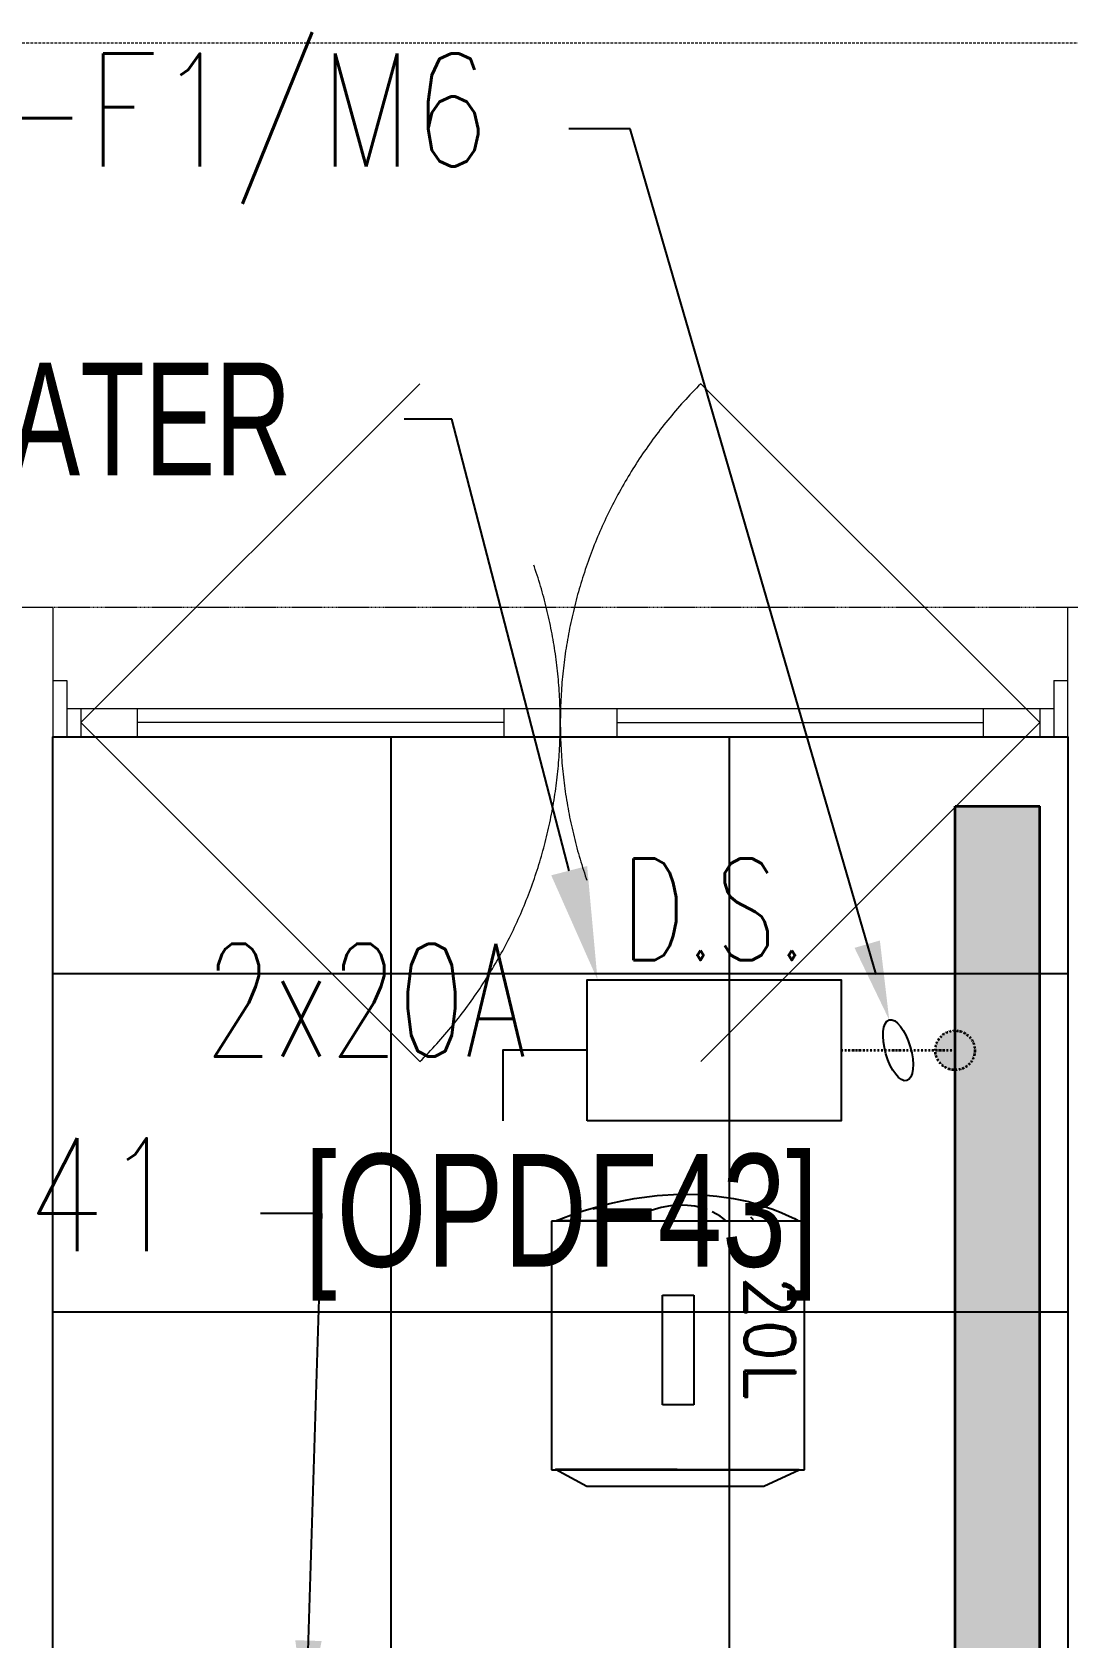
# Model space of a CAD drawing. Extents: x -178977 to 231842, y -29287 to 19916.
# Drawn here: x 43539 to 45376, y 7012 to 9860 of the extents above; entities that cross this region are included whole.
import ezdxf
from ezdxf import colors
from ezdxf.entities.mleader import LeaderData, LeaderLine
from ezdxf.enums import TextEntityAlignment as Align
from ezdxf.math import Vec2, Vec3

# ---------------------------------------------------------------- set-up
doc = ezdxf.new("R2010")
doc.units = 0
doc.header["$LTSCALE"] = 0.25
for name, pattern in [('01-First Floor-FUR$0$DASHED', [19.05, 12.7, -6.35]), ('01-First Floor-FUR$0$HIDDEN', [9.525, 6.35, -3.175]), ('DASHDOT', [25.4, 12.7, -6.35, 0, -6.35])]:
    doc.linetypes.add(name, pattern=pattern)
for name, color, linetype, lineweight in [('01-First Floor-FUR$0$72_EGR_BASE_TEXT', 252, 'Continuous', 5), ('01-First Floor-FUR$0$Aluminum', 251, 'Continuous', 5), ('01-First Floor-FUR$0$Proj', 251, 'Continuous', 5), ('01-First Floor-FUR$0$Walls', 251, 'Continuous', 5), ('E-LITE-CIRC', 6, 'Continuous', 25), ('E-LITE-CLNG-CNDT', 6, 'DASHDOT', 35), ('E-POWR-CIRC-NUMB', 6, 'Continuous', 25), ('E-POWR-CLNG-CNDT', 6, 'DASHDOT', 35), ('E-POWR-CTRL-NUMB', 6, 'Continuous', 25), ('E-POWR-TEXT', 6, 'Continuous', 25), ('T-CABL-TRAY', 60, 'Continuous', 35)]:
    doc.layers.add(name, color=color, linetype=linetype, lineweight=lineweight)
for name, color, linetype in [('01-First Floor-FUR$0$FALSE CEILING', 251, 'Continuous'), ('CARTOUCHE', 254, 'Continuous'), ('E-POWR-IDEN', 101, 'Continuous'), ('e-powr-swch @ 100', 191, 'Continuous'), ('PW-ACCESSORIES', 253, 'Continuous')]:
    doc.layers.add(name, color=color, linetype=linetype)
doc.styles.add('01-First Floor-FUR$0$X3G_ENTITY_9F38', font='swisscl.ttf', dxfattribs={"height": 0.2})
doc.styles.add('DC_Elc_Romans', font='elc_romans.shx', dxfattribs={"width": 0.7})
doc.styles.add('DC_SIMPLEX', font='SIMPLEX.shx', dxfattribs={"width": 0.7})
doc.styles.add('ROMAND', font='romand.shx')

# ---------------------------------------------------------------- blocks, each defined once
blk = doc.blocks.new('01-First Floor-FUR')
at = {"layer": '01-First Floor-FUR$0$Aluminum', "linetype": '01-First Floor-FUR$0$DASHED', "ltscale": 300}
for p, q in [((43626, 8635), (44227, 9236)), ((45326, 8635), (44725, 9236)), ((43626, 8635), (44227, 8034)), ((45326, 8635), (44725, 8034))]:
    blk.add_line(p, q, dxfattribs=at)
at = {"layer": '01-First Floor-FUR$0$Aluminum'}
for p, q in [((43576, 8710), (43601, 8710)), ((43601, 8710), (43601, 8610)), ((45351, 8710), (45351, 8610)), ((45351, 8710), (45376, 8710)), ((43601, 8660), (45351, 8660)), ((43626, 8660), (43626, 8610)), ((43726, 8660), (43726, 8610)), ((44376, 8660), (44376, 8610)), ((44476, 8660), (44476, 8610)), ((44576, 8660), (44576, 8610)), ((45226, 8660), (45226, 8610)), ((45326, 8660), (45326, 8610)), ((44376, 8635), (43726, 8635)), ((44576, 8635), (45226, 8635)), ((45376, 8610), (43576, 8610))]:
    blk.add_line(p, q, dxfattribs=at)
at = {"layer": '01-First Floor-FUR$0$Aluminum', "linetype": '01-First Floor-FUR$0$DASHED', "ltscale": 300}
for centre, start, end in [((43626, 8635), 315, 45), ((45326, 8635), 135, 225)]:
    blk.add_arc(centre, 850, start, end, dxfattribs=at)
at = {"layer": '01-First Floor-FUR$0$FALSE CEILING', "linetype": 'Continuous'}
for p, q in [((44176, -210), (44176, 8610)), ((44776, -210), (44776, 8610)), ((43576, 8190), (45376, 8190)), ((43576, 7590), (45376, 7590))]:
    blk.add_line(p, q, dxfattribs=at)
at = {"layer": '01-First Floor-FUR$0$FALSE CEILING'}
blk.add_lwpolyline([(45376, -210), (43576, -210), (43576, 8610), (45376, 8610)], close=True, dxfattribs=at)
at = {"layer": '01-First Floor-FUR$0$Proj', "linetype": '01-First Floor-FUR$0$HIDDEN'}
blk.add_line((43576, 8840), (45376, 8840), dxfattribs=at)
at = {"layer": '01-First Floor-FUR$0$Proj', "linetype": '01-First Floor-FUR$0$HIDDEN', "ltscale": 3}
blk.add_lwpolyline([(48606, 9840), (-2814, 9840), (-2814, -14060), (48606, -14060)], dxfattribs=at)
blk.add_lwpolyline([(48606, 9840), (-2814, 9840), (-2814, -14060), (48606, -14060)], dxfattribs=at)
at = {"layer": '01-First Floor-FUR$0$Walls'}
for p, q in [((41968, 8840), (43576, 8840)), ((43576, 8840), (43576, 6615)), ((45376, 6635), (45376, 8840)), ((45376, 8840), (48525.5, 8840))]:
    blk.add_line(p, q, dxfattribs=at)
at = {"layer": '01-First Floor-FUR$0$72_EGR_BASE_TEXT', "insert": (44477.9, 7870.3, 0), "char_height": 200, "attachment_point": 2, "style": '01-First Floor-FUR$0$X3G_ENTITY_9F38'}
blk.add_mtext('[OPDF43]', dxfattribs=at)
blk = doc.blocks.new('*U47')
blk.add_lwpolyline([(-2.25, -2.5), (-2.25, 0), (2.25, 0), (2.25, -2.5)], close=True)
blk.add_lwpolyline([(-2.25, -1.25), (-3.75, -1.25), (-3.75, -2.5)])
at = {"layer": 'E-POWR-CIRC-NUMB', "style": 'DC_SIMPLEX', "width": 0.7, "flags": 8}
blk.add_attdef('CIRCUIT', (4.233, 3.688), '', height=2, rotation=360, dxfattribs=at)
at = {"layer": 'E-POWR-CTRL-NUMB', "style": 'DC_SIMPLEX', "width": 0.7, "flags": 8}
blk.add_attdef('AMPER', text='', height=2, rotation=360, dxfattribs=at).set_placement((4.233, 1.25), align=Align.MIDDLE_LEFT)
at = {"layer": 'E-POWR-IDEN', "style": 'DC_SIMPLEX', "width": 0.7, "flags": 8}
blk.add_attdef('TYPE', text='', height=1.8, rotation=180, dxfattribs=at).set_placement((0, -1.25), align=Align.MIDDLE_CENTER)
blk = doc.blocks.new('ARR0W')
at = {"color": 45}
blk.add_ellipse((0, 0), major_axis=(0.4, 0), ratio=0.4, dxfattribs=at)
at = {"color": 45, "ltscale": 0.5}
blk.add_solid([(-1.4, 0.167), (-0.4, 0), (-1.4, -0.167)], dxfattribs=at)
blk = doc.blocks.new('*U225')
at = {"lineweight": 0}
h = blk.add_hatch(dxfattribs=at)
h.set_pattern_fill('HEX', color=253, scale=8, angle=180, style=0)
h.set_pattern_definition([(180, (-15489.8, -2e-10), (6e-13, -43.99409), [25.4, -50.8]), (300, (-15489.8, -2e-10), (38.1, 21.99705), [25.4, -50.8]), (240, (-15515.2, -2e-10), (38.1, -21.99705), [25.4, -50.8])])
h.paths.add_polyline_path([(-9472.1, 150), (-9472.1, 0), (0, 0), (0, 150)])
at = {"color": 0}
for p, q in [((0, 150), (-9472.1, 150)), ((-9472.1, 0), (-9472.1, 150)), ((0, 0), (-9472.1, 0))]:
    blk.add_line(p, q, dxfattribs=at)
blk = doc.blocks.new('EWHTOP VIEW80')
for p, q in [((46586.3, -910709.6), (46589.9, -910703.7)), ((46589.9, -910703.7), (46590.9, -910701.9)), ((47031.9, -910691.6), (46590.9, -910691.6)), ((46590.9, -910691.6), (46590.9, -911140.2)), ((46590.9, -910701.9), (46590.9, -910860.4)), ((47031.9, -910701), (47030.5, -911133.5)), ((47031.9, -911140.2), (47031.9, -910691.6)), ((47060.6, -910763.9), (47031.9, -910701)), ((46569.3, -910748.2), (46576, -910732)), ((46576, -910732), (46581.9, -910719)), ((46581.9, -910719), (46586.3, -910709.6)), ((46563, -910768.4), (46569.3, -910748.2)), ((46563.9, -910760.3), (46563.9, -910762.6)), ((46563.9, -910762.6), (46563.9, -910767.9)), ((46550.9, -910817.8), (46556.2, -910791.3)), ((46556.2, -910791.3), (46563, -910768.4)), ((46563.9, -910767.9), (46564.3, -910775.6)), ((46564.3, -910775.6), (46565.7, -910783.2)), ((46565.7, -910783.2), (46568.4, -910789.5)), ((46568.4, -910789.5), (46570.2, -910791.3)), ((46570.2, -910791.3), (46572.9, -910792.2)), ((46575.6, -910792.2), (46579.2, -910790.8)), ((46583.2, -910787.7), (46587.7, -910782.8)), ((47060.6, -911077.8), (47060.6, -910763.9)), ((46546.4, -910847), (46550.9, -910817.8)), ((46572.9, -910792.2), (46575.6, -910792.2)), ((46543.7, -910879.8), (46546.4, -910847)), ((46578.3, -910847.9), (46574.2, -910855.5)), ((46581.9, -910841.6), (46578.3, -910847.9)), ((46585.5, -910836.6), (46581.9, -910841.6)), ((46588.2, -910833.1), (46585.5, -910836.6)), ((46590.9, -910830.4), (46588.2, -910833.1)), ((46567, -910874.8), (46564.3, -910886.1)), ((46570.6, -910864.5), (46567, -910874.8)), ((46590.9, -910860.4), (46589.5, -911131.3)), ((46543.2, -910914.8), (46543.7, -910879.8)), ((46563, -910899.1), (46562.5, -910913.5)), ((46564.3, -910886.1), (46563, -910899.1)), ((46722, -910943.5), (46722, -910888.3)), ((46722, -910888.3), (46916.4, -910888.3)), ((46916.4, -910888.3), (46916.4, -910943.5)), ((46545.5, -910953), (46543.2, -910914.8)), ((46562.5, -910913.5), (46563.9, -910929.2)), ((46563.9, -910929.2), (46566.6, -910945.8)), ((46550.9, -910993.8), (46545.5, -910953)), ((46566.6, -910945.8), (46572, -910963.7)), ((46916.4, -910943.5), (46722, -910943.5)), ((46572, -910963.7), (46579.2, -910983.1)), ((46579.2, -910983.1), (46589.5, -911004.2)), ((46554.5, -911014.9), (46550.9, -910993.8)), ((46559.4, -911036.9), (46554.5, -911014.9)), ((46565.2, -911059.4), (46559.4, -911036.9)), ((46572.4, -911047.3), (46569.3, -911050.9)), ((46576.9, -911045.9), (46572.4, -911047.3)), ((46581.9, -911046.4), (46576.9, -911045.9)), ((46586.3, -911047.3), (46581.9, -911046.4)), ((46590.9, -911048.6), (46586.3, -911047.3)), ((46572, -911082.7), (46565.2, -911059.4)), ((46569.3, -911050.9), (46568.4, -911057.2)), ((46568.4, -911057.2), (46568.4, -911061.6)), ((46568.4, -911061.6), (46569.7, -911067)), ((46580.1, -911106.6), (46572, -911082.7)), ((47030.5, -911133.5), (47060.6, -911077.8)), ((46589.5, -911131.3), (46580.1, -911106.6)), ((46589.5, -911131.3), (46589.5, -911131.3)), ((47030.5, -911133.5), (47030.5, -911133.5)), ((46590.9, -911140.2), (47031.9, -911140.2))]:
    blk.add_line(p, q)
at = {"layer": 'CARTOUCHE', "insert": (46624.8, -910753.2), "char_height": 90, "attachment_point": 4, "style": 'ROMAND'}
blk.add_mtext(' 20L', dxfattribs=at)

msp = doc.modelspace()

# ---------------------------------------------------------------- hatches: boundary and pattern name
at = {"layer": 'E-POWR-CLNG-CNDT'}
h = msp.add_hatch(color=256, dxfattribs=at)
h.dxf.hatch_style = 1
h.paths.add_polyline_path([(45141, 8053.9, 1), (45211, 8053.9, 1)])

# ---------------------------------------------------------------- linework, layer by layer
at = {"layer": 'E-POWR-CLNG-CNDT', "elevation": 14.8}
msp.add_lwpolyline([(44973.8, 8053.9), (45176, 8053.9)], dxfattribs=at)
at = {"layer": 'E-POWR-CLNG-CNDT'}
msp.add_circle((45176, 8053.9, 14.8), 35, dxfattribs=at)

# ---------------------------------------------------------------- block references
at = {"layer": 'E-LITE-CLNG-CNDT'}
msp.add_blockref('01-First Floor-FUR', (0, 0), dxfattribs=at)
at = {"layer": 'e-powr-swch @ 100'}
ref = msp.add_blockref('*U47', (44748.8, 8178.9, 14.8), dxfattribs=dict(at, xscale=100, yscale=100, zscale=100))
ref.add_attrib('TYPE', 'D.S.', dxfattribs={"layer": 'E-POWR-IDEN', "height": 180, "rotation": 360, "style": 'DC_SIMPLEX', "width": 0.7, "flags": 8}).set_placement((44748.8, 8303.9, 14.8), align=Align.MIDDLE_CENTER)
ref.add_attrib('AMPER', '2x20A', dxfattribs={"layer": 'E-POWR-CTRL-NUMB', "height": 200, "rotation": 360, "style": 'DC_SIMPLEX', "width": 0.7, "flags": 8}).set_placement((43845.6, 8142.9, 14.8), align=Align.MIDDLE_LEFT)
at = {"layer": 'PW-ACCESSORIES', "linetype": 'Continuous', "rotation": 270}
msp.add_blockref('EWHTOP VIEW80', (955600.8, 54341.7, 14.8), dxfattribs=at)
at = {"layer": 'T-CABL-TRAY', "linetype": 'Continuous', "rotation": 270}
msp.add_blockref('*U225', (45176, -985), dxfattribs=at)

# ---------------------------------------------------------------- leaders
at = {"layer": 'E-LITE-CIRC'}
ml = msp.add_multileader_mtext('Standard', dxfattribs=at)
ml.set_content('{\\Fdc_el_romans|c0;\\W0.8;TO\\Fromans|c0; \\Fsimplex|c0;PP-F1/M6}', color=256, style='DC_SIMPLEX')
ml.set_leader_properties()
ml.set_arrow_properties(name='ARR0W')
ml.build(insert=Vec2(0, 0))
ml.multileader.update_dxf_attribs({"dogleg_length": 200, "arrow_head_size": 140, "scale": 100})
ctx = ml.context
ctx.base_point, ctx.scale, ctx.char_height, ctx.arrow_head_size, ctx.landing_gap_size, ctx.plane_origin, ctx.plane_x_axis, ctx.plane_y_axis = Vec3(42519.8, 9688.2), 100, 200, 140, 140, Vec3(53352.9, 17770.3), Vec3(1, -0.000001, 0), Vec3(0.000001, 1, 0)
ctx.text_align_type = 2
notes = []
notes.append((ctx, [(1, (1, 1, 0), (44600, 9688.2), (-1, 0.000001, 0), 108.8, [(0, [(45074.9, 8053.9)], 0, [])])]))
ctx.mtext.insert, ctx.mtext.text_direction, ctx.mtext.rotation, ctx.mtext.alignment, ctx.mtext.flow_direction = Vec3(44351.2, 9821.5), Vec3(1, -0.000001, 0), 6.283185, 3, 5
ml = msp.add_multileader_mtext('Standard', dxfattribs=at)
ml.set_content('{\\Fdc_el_romans|c0;\\W0.8;TO\\Fromans|c0; \\Fsimplex|c0;PP-\\Fdc_el_romans|c0;F1\\Fsimplex|c0;/M41}', color=256, style='DC_SIMPLEX')
ml.set_leader_properties()
ml.set_arrow_properties(name='ARR0W')
ml.build(insert=Vec2(0, 0))
ml.multileader.update_dxf_attribs({"dogleg_length": 200, "arrow_head_size": 140, "scale": 100})
ctx = ml.context
ctx.base_point, ctx.scale, ctx.char_height, ctx.arrow_head_size, ctx.landing_gap_size, ctx.plane_origin, ctx.plane_x_axis, ctx.plane_y_axis = Vec3(41881.3, 7764.6, 0), 100, 200, 140, 140, Vec3(56367, 455.7, 0), Vec3(1, 0.000001, 0), Vec3(-0.000001, 1, 0)
ctx.text_align_type = 2
notes.append((ctx, [(1, (1, 1, 0), (44053, 7764.6, 0), (-1, -0.000001, 0), 108.8, [(0, [(44023.3, 6811.1, 0)], 0, [])])]))
ctx.mtext.insert, ctx.mtext.text_direction, ctx.mtext.rotation, ctx.mtext.alignment, ctx.mtext.flow_direction = Vec3(43804.2, 7897.9, 0), Vec3(1, 0.000001, 0), 0.000001, 3, 5
at = {"layer": 'E-POWR-TEXT'}
ml = msp.add_multileader_mtext('Standard', dxfattribs=at)
ml.set_content('FOR WATER HEATER ', color=256, style='DC_Elc_Romans')
ml.set_leader_properties(color=45)
ml.build(insert=Vec2(0, 0))
ml.multileader.update_dxf_attribs({"dogleg_length": 2, "arrow_head_size": 200, "scale": 100})
ctx = ml.context
ctx.base_point, ctx.scale, ctx.char_height, ctx.arrow_head_size, ctx.landing_gap_size, ctx.plane_origin = Vec3(41685.7, 9173.4, 14.8), 100, 200, 200, 200, Vec3(42563.7, 7101.7, 14.8)
ctx.text_align_type = 2
notes.append((ctx, [(1, (1, 1, 0), (44283.8, 9173.4, 14.8), (-1, 0), 84.7, [(0, [(44542, 8178.9, 14.8)], 0, [])])]))
ctx.mtext.insert, ctx.mtext.alignment, ctx.mtext.flow_direction = Vec3(43999.1, 9273.4, 14.8), 3, 5
for ctx, leaders in notes:
    for number, flags, end, landing, length, lines in leaders:
        leader = LeaderData()
        leader.index, (leader.has_last_leader_line, leader.has_dogleg_vector, leader.attachment_direction) = number, flags
        leader.last_leader_point, leader.dogleg_vector, leader.dogleg_length = Vec3(end), Vec3(landing), length
        for number, points, colour, breaks in lines:
            line = LeaderLine()
            line.index, line.vertices, line.color, line.breaks = number, Vec3.list(points), colors.encode_raw_color(colour), breaks
            leader.lines.append(line)
        ctx.leaders.append(leader)

doc.saveas('drawing.dxf')
